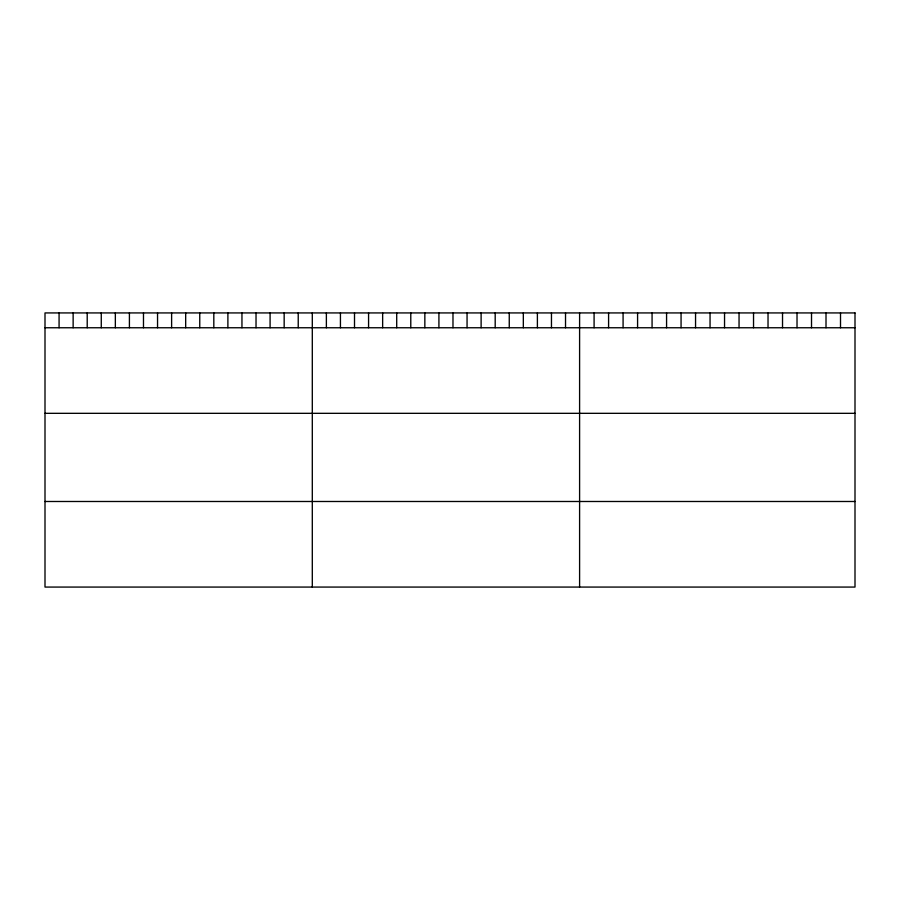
<?xml version="1.0" encoding="UTF-8"?>
<svg xmlns="http://www.w3.org/2000/svg" width="900" height="900" viewBox="0 0 900 900"><rect width="100%" height="100%" fill="white"/><g stroke="black" fill="none" stroke-linecap="round" stroke-linejoin="round"><path stroke-width="1.35" d="M45 327.757L855 327.757M45 413.325L855 413.325M45 501.491L855 501.491M840.51 312.93L840.51 327.757M826.009 312.93L826.009 327.757M811.519 312.93L811.519 327.757M797.018 312.93L797.018 327.757M782.528 312.93L782.528 327.757M768.026 312.93L768.026 327.757M753.536 312.93L753.536 327.757M739.046 312.93L739.046 327.757M724.545 312.93L724.545 327.757M710.055 312.93L710.055 327.757M695.554 312.93L695.554 327.757M681.064 312.93L681.064 327.757M666.574 312.93L666.574 327.757M652.072 312.93L652.072 327.757M637.582 312.93L637.582 327.757M623.081 312.93L623.081 327.757M608.591 312.93L608.591 327.757M594.09 312.93L594.09 327.757M579.6 312.93L579.6 587.07M565.526 312.93L565.526 327.757M551.464 312.93L551.464 327.757M537.39 312.93L537.39 327.757M523.327 312.93L523.327 327.757M509.254 312.93L509.254 327.757M495.191 312.93L495.191 327.757M481.118 312.93L481.118 327.757M467.055 312.93L467.055 327.757M452.981 312.93L452.981 327.757M438.919 312.93L438.919 327.757M424.845 312.93L424.845 327.757M410.782 312.93L410.782 327.757M396.709 312.93L396.709 327.757M382.646 312.93L382.646 327.757M368.572 312.93L368.572 327.757M354.51 312.93L354.51 327.757M340.436 312.93L340.436 327.757M326.374 312.93L326.374 327.757M312.3 312.93L312.3 587.07M298.226 312.93L298.226 327.757M284.164 312.93L284.164 327.757M270.09 312.93L270.09 327.757M256.028 312.93L256.028 327.757M241.954 312.93L241.954 327.757M227.891 312.93L227.891 327.757M213.817 312.93L213.817 327.757M199.755 312.93L199.755 327.757M185.681 312.93L185.681 327.757M171.619 312.93L171.619 327.757M157.545 312.93L157.545 327.757M143.483 312.93L143.483 327.757M129.409 312.93L129.409 327.757M115.346 312.93L115.346 327.757M101.272 312.93L101.272 327.757M87.21 312.93L87.21 327.757M73.136 312.93L73.136 327.757M59.074 312.93L59.074 327.757M855 312.93L45 312.93L45 587.07L855 587.07L855 312.93"/></g></svg>
